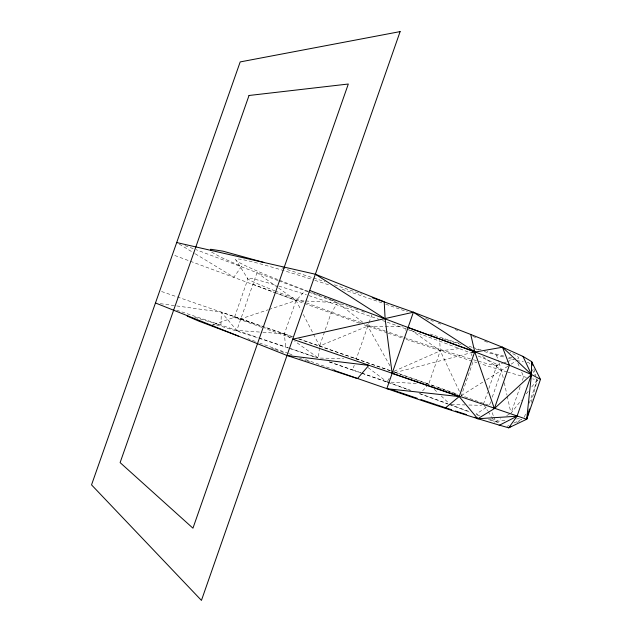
<?xml version="1.0" encoding="UTF-8"?>
<svg xmlns="http://www.w3.org/2000/svg" width="632" height="632" viewBox="0 0 632 632"><rect width="100%" height="100%" fill="white"/><g stroke="black" fill="none" stroke-linecap="round" stroke-linejoin="round"><path stroke-width="0.47" stroke-dasharray="3.16 2.37" d="M319.421 347.853L318.386 358.044L294.678 341.146M405.784 330.425L406.044 328.561M531.22 402.41L537.263 379.951L535.849 378.615M361.07 372.833L352.703 369.902L354.228 365.264M520.144 386.768L510.988 413.241L521.376 400.08M522.356 380.385L523.612 376.735L521.692 372.232M524.418 417.136L526.022 412.491M529.237 403.192L537.263 379.951L532.713 378.876M488.489 405.175L461.344 395.553L473.139 361.504L476.812 362.65M483.448 404.132L487.58 392.203M488.852 388.538L497.108 364.688M490.677 401.794L489.397 405.499L491.19 406.139M492.273 397.173L501.555 370.36L498.853 362.318M307.855 291.755L305.145 290.76L296.06 300.484L284.408 333.822L285.546 346.865L288.279 347.798M299.228 338.95L319.61 345.996L331.065 313.172L337.678 302.728L347.845 306.338M354.418 358.731L356.361 358.763L368.693 323.529M176.676 310.186L236.795 330.418L257.003 272.692L196.157 249.719M369.009 322.66L371.869 314.878M362.002 373.157L387.092 381.949L389.446 377.976M526.266 393.886L528.707 390.789M531.765 386.918L537.263 379.951M422.579 390.932L427.493 385.433M507.931 366.22L485.961 380.124M511.114 364.151L515.894 361.046M486.253 407.522L476.038 414.094L479.593 415.461M516.802 422.69L521.661 419.608M461.344 395.553L485.139 380.638M490.242 419.537L495.567 421.584L500.71 418.803M506.706 415.556L510.135 413.699M507.046 426.379L508.752 425.541M513.863 423.053L523.241 418.479M394.107 371.229L440.267 350.807L461.471 348.366M303.305 314.491L319.61 345.996L367.737 326.12L402.45 326.633M496.152 365.604L502.582 363.321M503.499 362.989L506.256 362.01M507.172 361.686L516.368 358.423A149.903 7.086 19.2 0 0 509.898 352.214M213.987 324.453L234.48 317.248L247.894 278.957L236.36 260.605M161.563 291.518L240.839 318.868L267.976 309.83M268.916 309.522L296.06 300.484L304.766 300.958M394.976 372.635L469.987 353.027M493.853 417.112L495.567 421.584L506.975 420.177M516.486 419L519.338 418.653M320.329 358.083L343.705 358.526M451.288 404.614L464.962 404.93M468.873 405.017L481.576 405.317M368.18 367.682L387.092 381.949L417.104 383.474M425.818 383.916L428.725 384.058L457.718 394.273M305.738 301.006L337.678 302.728L363.108 322.525M176.786 305.943L221.35 312.137L236.795 330.418L262.059 332.227M263.031 332.298L284.408 333.822L292.742 336.706M160.315 303.652L175.815 305.809M516.692 360.524L523.328 361.773M527.12 362.484L529.016 362.839L530.248 365.407M526.345 377.375L507.994 372.216M484.238 351.55L504.731 357.364M508.412 358.336L513.927 359.798M194.743 317.288L220.923 325.243L221.35 312.137L284.408 333.822L291.518 338.894M507.069 371.956L480.478 363.795M475.785 349.038L478.598 349.875M282.022 267.897L325.109 281.746M442.337 338.57L461.802 344.732M472.23 361.212L405.531 339.139M236.795 330.418L257.951 337.559M258.867 337.867L285.546 346.865M334.439 284.795L362.097 294.236M289.195 348.113L317.469 357.736M240.839 318.868L252.318 322.786M387.1 332.795L364.064 324.824M388.024 333.111L404.614 338.831M329.517 361.891L352.703 369.902M319.61 345.996L390.458 370.66M393.215 371.624L428.725 384.058L440.267 350.807L439.714 340.506M306.875 360.825L309.633 361.788M359.482 323.205L296.06 300.484L173.373 254.965M348.769 306.67L354.315 308.637M355.239 308.969L358.012 309.949M361.709 311.26L364.482 312.248M387.092 381.949L410.95 390.418M271.657 348.208L274.438 349.204M275.362 349.536L285.561 353.193M299.465 358.178L305.951 360.501M420.122 393.681L447.567 403.595M185.042 245.627L195.225 249.379M308.764 292.087L336.777 302.396M450.308 404.591L469.608 411.716M277.898 280.529L257.003 272.692L277.725 287.442M278.807 280.869L305.145 290.76M252.966 284.226L274.051 292.182M274.967 292.529L296.06 300.484L301.037 310.115M495.567 421.584L499.983 423.424M211.578 252.121L221.69 257.643L241.535 266.428L233.872 277.211L195.201 253.764M179.227 244.086L194.356 253.258M411.045 330.054L440.267 350.807L459.693 392.038M278.522 288.01L296.06 300.484M482.714 356.567L501.555 370.36L503.23 377.983M356.361 358.763L357.941 359.956M366.197 324.919L367.737 326.12L390.331 366.473M434.295 389.359L437.771 392.67M441.255 395.98L448.918 403.263M483.97 404.954L487.604 410.737M488.125 411.558L491.246 416.52M491.767 417.341L494.88 422.294M532.318 369.688L535.201 375.677M517.845 363.226L519.765 367.729M492.138 412.649L493.513 416.219M496.444 355.168L498.553 361.425M533.866 368.938L535.849 375.361M504.281 382.747L507.006 395.134M507.219 396.09L510.782 412.285M471.543 353.967L471.946 355.848M291.376 337.836A132.665 0.766 19.2 0 1 264.863 328.458M261.917 327.408A132.665 0.766 19.2 0 1 292.735 336.935M298.375 338.878A132.665 0.766 19.2 0 1 390.284 370.802M394.945 372.438A132.665 0.766 19.2 0 1 436.222 386.95M437.937 387.55A132.665 0.766 19.2 0 1 456.407 394.107M478.219 356.045A132.586 4.495 19.2 0 1 477.531 360.959M476.528 360.667A132.586 4.495 19.2 0 1 473.415 359.758M470.453 358.873A132.586 4.495 19.2 0 1 403.99 337.401M403.058 337.085A132.586 4.495 19.2 0 1 386.421 331.413M385.488 331.089A132.586 4.495 19.2 0 1 366.916 324.651M361.362 322.707A132.586 4.495 19.2 0 1 304.829 302.309M303.913 301.962A132.586 4.495 19.2 0 1 275.829 291.241M274.96 290.894A132.586 4.495 19.2 0 1 276.603 285.419M278.807 286.091A132.586 4.495 19.2 0 1 306.409 294.804M308.993 295.642A132.586 4.495 19.2 0 1 378.852 319.286M382.55 320.582A132.586 4.495 19.2 0 1 386.255 321.885M387.187 322.209A132.586 4.495 19.2 0 1 470.295 352.869M511.959 357.823A149.903 7.086 19.2 0 1 507.844 356.985M503.973 356.093A149.903 7.086 19.2 0 1 487.169 351.645M481.205 349.938A149.903 7.086 19.2 0 1 472.918 347.497M471.962 347.213A149.903 7.086 19.2 0 1 469.047 346.336M458.674 343.16A149.903 7.086 19.2 0 1 434.919 335.624M433.125 335.039A149.903 7.086 19.2 0 1 429.507 333.862M334.944 301.203A149.903 7.086 19.2 0 1 332.148 300.192M331.223 299.852A149.903 7.086 19.2 0 1 323.837 297.135M320.195 295.792A149.903 7.086 19.2 0 1 310.462 292.158M308.566 291.447A149.903 7.086 19.2 0 1 235.578 259.365A149.903 7.086 19.2 0 1 314.025 280.063M314.933 280.355A149.903 7.086 19.2 0 1 329.896 285.222M342.275 289.322A149.903 7.086 19.2 0 1 382.881 303.202M385.71 304.19A149.903 7.086 19.2 0 1 407.411 311.892M425.668 318.512A149.903 7.086 19.2 0 1 433.339 321.34M438.063 323.094A149.903 7.086 19.2 0 1 440.852 324.137M455.143 329.541A149.903 7.086 19.2 0 1 457.687 330.512M472.807 336.406A149.903 7.086 19.2 0 1 475.651 337.535M484.523 341.114A149.903 7.086 19.2 0 1 489.35 343.105M334.644 369.846A150.045 2.86 19.2 0 1 303.17 358.715M292.008 354.726A150.045 2.86 19.2 0 1 289.298 353.754M288.397 353.43A150.045 2.86 19.2 0 1 259.815 343.058M255.344 341.414A150.045 2.86 19.2 0 1 247.847 338.633M214.043 325.275A150.045 2.86 19.2 0 1 258.204 338.017M259.191 338.341A150.045 2.86 19.2 0 1 288.745 348.185M290.665 348.832A150.045 2.86 19.2 0 1 317.28 357.878M329.098 361.938A150.045 2.86 19.2 0 1 361.054 373.014M361.97 373.338A150.045 2.86 19.2 0 1 387.55 382.32M388.49 382.652A150.045 2.86 19.2 0 1 409.915 390.26M419.15 393.57A150.045 2.86 19.2 0 1 447.969 404.014M448.925 404.369A150.045 2.86 19.2 0 1 469.671 412.088M477.176 414.947A150.045 2.86 19.2 0 1 479.712 415.927M488.552 419.443A150.045 2.86 19.2 0 1 494.382 421.971"/><path stroke-width="0.95" d="M334.478 370.51C392.259 390.426 449.921 411.037 508.697 427.825L526.685 419.253L531.465 374.523L531.599 361.591L522.988 356.401L502.511 347.221L470.737 334.454L413.391 312.224L372.232 297.696M526.685 419.253L540.463 379.382L531.465 374.523L509.392 365.209L474.735 351.787L413.391 312.224L292.671 339.218L526.685 419.253L529.45 408.959M413.391 312.224L386.808 388.688L459.211 396.564L477.745 418.755L517.063 416.196L531.465 374.523L522.988 356.401M445.197 408.106L459.211 396.564L474.735 351.787L470.737 334.454M511.13 426.284L508.697 427.825L517.063 416.196L499.13 425.376M477.745 418.755L494.382 408.58L531.465 374.523L502.511 347.221L470.935 352.782M187.696 315.842L187.206 316.095L198.495 320.993L238.367 336.074M176.707 242.554L315.368 274.233L384.217 301.788L385.125 318.852L392.124 373.378L394.028 372.888M286.991 355.484L368.812 365.375L357.475 378.584L286.991 355.484L155.472 302.973M264.121 262.525L222.985 251.173L210.653 249.269L210.693 250.319M392.124 373.378L459.211 396.564M309.696 290.467L408.075 327.502L474.735 351.787L494.382 408.58L509.392 365.209L502.511 347.221M408.075 327.502L474.735 351.787M315.368 274.233L385.125 318.852M540.463 379.382L531.599 361.591L532.737 365.264M477.579 418.108A150.045 2.86 19.2 0 1 474.751 417.223M466.337 414.553A150.045 2.86 19.2 0 1 455.372 411.005M451.659 409.789A150.045 2.86 19.2 0 1 436.578 404.804M435.756 404.527A150.045 2.86 19.2 0 1 420.888 399.543M417.191 398.302A150.045 2.86 19.2 0 1 398.997 392.124M398.128 391.832A150.045 2.86 19.2 0 1 391.943 389.715M400.119 31.6L201.442 600.4L91.537 484.87L240.192 61.92L400.119 31.6M249.024 95.487L120.112 462.6L192.95 528.186L348.311 84.024L249.024 95.487"/></g></svg>
